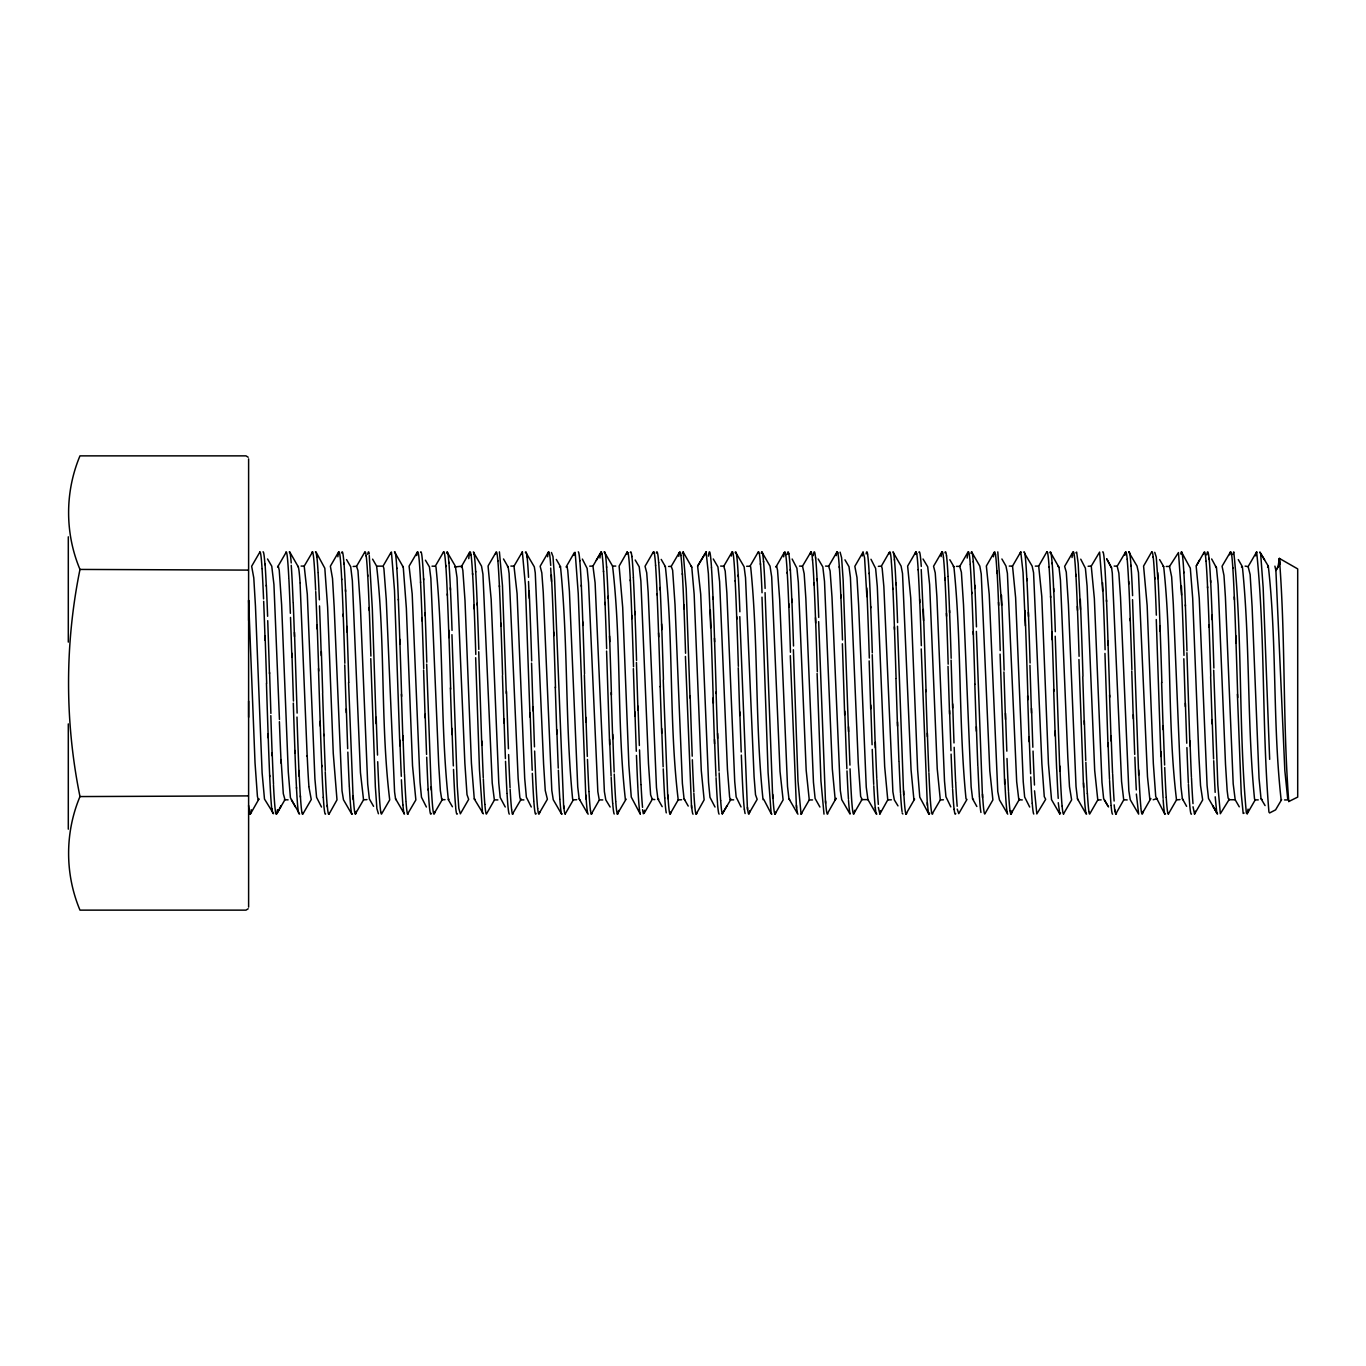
<?xml version="1.0" encoding="UTF-8"?>
<svg xmlns="http://www.w3.org/2000/svg" width="1366" height="1366" viewBox="0 0 1366 1366"><rect width="100%" height="100%" fill="white"/><g stroke="black" fill="none" stroke-linecap="round" stroke-linejoin="round"><path stroke-width="1.5" d="M248.612 620.557L248.612 600.306L255.032 762.894L257.423 796.429L258.225 799.759L259.011 798.888L250.576 813.726M248.612 717.27L248.612 701.151M1278.149 566.258L1279.361 558.387L1297.7 568.905L1297.7 797.095L1288.753 801.535C1282.657 720.65 1285.645 639.237 1279.361 558.387L1279.993 563.595L1275.895 570.476L1284.843 770.629L1287.814 799.93L1284.552 799.93M642.566 809.679L643.335 813.743L644.615 810.26M573.908 555.467L575.171 552.359L578.245 593.612L585.894 798.922M248.168 457.217L245.982 455.868L79.979 455.868C64.817 491.931 64.817 533.355 79.979 569.434C64.748 644.223 64.748 721.777 79.979 796.566C64.817 832.645 64.817 874.069 79.979 910.132L245.982 910.132L248.168 908.783M1232.935 554.511L1233.771 551.864C1242.701 638.468 1238.381 726.319 1246.355 813.111L1247.209 813.76L1248.046 809.116M862.27 555.911L863.039 552.137L864.576 557.772L866.864 596.583M878.355 807.443L879.892 813.999L880.66 810.704M1255.696 555.86L1256.652 551.881C1265.377 638.11 1261.774 725.534 1268.929 812.036L1269.646 812.941L1275.588 809.867L1281.615 799.639M1193.03 806.777L1194.55 814.085L1195.318 811.165M626.482 554.203L627.25 551.864L628.019 553.93M521.59 554.067L522.358 551.864L525.415 585.587L530.025 717.099M1019.992 553.64L1020.761 551.881L1023.049 572.525L1025.354 625.816M280.491 807.016L281.208 805.616L276.803 813.76L284.965 799.656L283.308 793.697L281.089 759.616M870.979 559.257L875.623 568.444L877.296 586.56L884.673 766.616L887.763 799.878L879.892 813.999M1123.689 799.981L1115.698 814.119M329.223 813.795L336.992 799.861L333.253 753.229L327.635 607.341L324.818 568.239L316.127 552.205M494.15 800.459L486.381 814.102A131.273 4.03 89.5 0 1 484.862 804.489M599.042 800.51L591.273 814.119M881.599 565.712L889.078 552.684M986.491 565.78L993.953 552.769M1107.758 805.684L1103.626 798.529L1101.969 782.428L1094.354 598.564L1091.263 566.105L1099.596 552.086L1102.669 590.949M1060.562 813.026L1059.794 813.948L1051.53 799.673L1048.439 763.748L1041.78 596.464L1038.689 566.07L1046.783 551.915M1196.479 565.558L1203.736 552.957M682.385 553.298L683.154 551.949L691.777 567.18L694.15 594.159L701.287 770.595L704.139 799.844L696.165 814.119M1247.209 813.76L1255.217 799.878L1258.257 799.895M1080.745 559.172L1085.407 568.256L1087.08 586.031L1094.695 770.526L1097.786 799.93L1089.658 814.051A131.273 4.183 89.8 0 1 1088.89 811.814M617.295 814.085L626.123 799.11M681.6 799.742L678.219 799.878L670.125 813.914M1199.621 560.009L1196.155 566.087L1199.246 598.24L1207.083 785.552L1208.517 798.461L1217.516 814.068L1212.632 805.581L1216.747 812.599L1215.211 796.822M1180.002 799.588L1176.519 799.895L1168.528 813.743M576.725 799.691L573.327 799.861L565.251 813.863M1256.652 551.881L1248.131 566.583L1245.109 566.122M312.592 551.881L304.208 566.122L301.118 566.07M338.631 551.949L330.367 566.19L332.519 578.518L334.175 607.102L342.029 790.846L343.464 799.759L351.643 813.914M417.467 551.864L409.1 566.139L412.19 593.92L420.045 782.291L421.479 797.249L426.38 807.016M443.506 551.984L435.259 566.224L432.032 566.173M366.959 799.605L363.544 799.827L355.467 813.76M522.358 551.864L513.992 566.156L510.884 566.07M548.398 552.018L540.151 566.241L541.824 572.9L543.258 592.468L551.813 790.487L553.247 799.708L561.392 813.795M407.529 814.119L415.862 799.93L412.532 765.763L406.351 608.109L403.26 567.129L394.518 551.864A131.273 4.098 89.6 0 1 396.84 568.478M627.25 551.864L619.122 566.07L622.691 607.392L628.872 765.097L631.263 797.061L640.261 814.085M653.272 552.052L645.042 566.275L646.716 572.747L648.15 592.178L656.465 787.482L657.9 799.042L662.186 806.657M512.421 814.102L521.231 799.042M710.696 627.745L708.391 573.703L706.102 551.949L697.616 566.122L700.707 594.159L708.561 782.479L709.979 797.334L715.016 807.033M732.125 551.881L723.775 566.19L720.65 566.07M746.673 566.275L749.951 566.292L758.164 552.103M812.531 560.18A131.273 4.183 89.9 0 0 810.977 551.881L802.508 566.139L804.164 573.635L805.838 598.308L813.453 782.24L815.109 798.478L819.907 807.033M837.016 551.881L828.667 566.224L825.542 566.087M863.039 552.137L854.843 566.327L856.977 577.476L858.633 605.326L866.249 787.055L867.922 799.605L876.067 813.624M915.869 551.898L907.639 566.087L910.729 597.984L917.628 769.963L919.762 797.129L928.88 814.136M772.763 794.431A131.273 4.03 89.5 0 0 775.017 814.119L783.111 799.895L780.02 771.449L771.688 576.913L770.031 566.139L762.006 552.24M941.891 551.898L933.559 566.241L935.232 572.866L936.888 596.771L944.504 781.028L945.938 796.737L950.804 806.896M956.456 566.361L959.735 566.361L967.931 552.188M1020.761 551.881L1012.53 566.07L1015.621 597.659L1023.236 781.745L1024.654 797.027L1029.674 807.033M905.914 814.136L914.639 799.059M1127.189 559.155A131.273 4.2 89.9 0 0 1125.635 551.966L1117.183 566.207L1118.856 573.139L1120.513 597.335L1128.845 790.777L1130.263 799.759L1138.646 814.119L1136.358 794.039M1151.658 551.949L1143.581 566.07L1147.15 605.599L1153.331 763.406L1155.721 796.498L1164.686 813.914M1010.823 814.136L1019.531 799.11M1230.527 551.864L1222.075 566.224L1223.97 575.428L1225.404 597.027L1233.191 783.76L1235.188 799.759L1239.269 806.828M1194.55 814.085L1202.678 799.93L1200.526 785.552L1198.87 755.688L1192.689 598.24L1190.315 568.171L1181.539 552.052M259.762 552.274L251.651 566.258L253.786 577.92L255.459 606.111L262.118 772.968L264.492 799.059L273.541 813.709M364.654 552.325L356.543 566.292L353.162 566.463M383.487 565.353L390.676 552.974M303.013 813.777L311.26 799.52L308.938 787.106M469.528 552.393L461.196 566.958L461.913 566.19L462.852 570.459L465.003 600.545L471.424 763.201L474.275 798.939L483.308 813.829M574.42 552.479L566.087 567.01L567.044 566.651L567.744 570.339L569.417 591.358L577.733 786.884L579.167 798.871L587.431 813.197M679.295 552.53L671.218 566.378L668.589 566.463M539.211 813.333L547.39 799.247L545.256 790.487L543.6 764.157L535.267 572.9L534.311 566.839L526.2 553.059M784.186 552.615L775.871 567.129L776.588 566.139L777.527 570.083L779.679 599.554L787.516 786.44L788.95 798.734L797.198 813.043M644.103 813.402L652.282 799.298L654.809 799.588M748.978 813.487L757.174 799.349L755.518 794.756L754.083 776.742L745.529 577.681L744.094 566.736L735.967 552.854M792.126 559.018L796.907 568.188L798.325 582.275L806.179 770.27L809.27 799.93L801.057 814.136L797.983 781.01L793.39 649.738M853.87 813.573L862.066 799.4L860.648 796.429L858.275 763.133L850.42 577.476L848.986 566.685L844.956 559.821M1072.805 552.257L1064.626 566.395L1066.283 572.132L1068.417 604.626L1076.032 786.628L1077.467 798.803L1085.816 813.47M1166.223 566.463L1169.518 566.429L1178.465 552.547L1181.522 595.03M1063.636 813.709L1071.627 799.878L1069.476 786.628L1067.819 757.447L1060.443 580.072L1059.009 567.419L1050.608 552.581M285.801 552.889L277.571 567.061L278.288 566.156L279.245 570.237L281.618 604.762L288.277 771.824L290.412 797.71L299.581 814.051M488.379 565.422L495.568 553.093M434.337 813.231L442.499 799.212L441.799 799.725L440.364 790.675L438.708 764.499L430.853 578.296L429.419 566.89L425.424 560.197M593.271 565.49L600.442 553.196M827.83 812.855L836.146 798.29L835.189 799.725L832.338 769.075L824.501 581.387L822.827 566.89L818.166 558.984M932.722 812.941L940.32 799.93L937.23 768.751L929.631 584.597L927.719 566.839L923.04 559.001M1142.488 813.129L1150.821 798.512L1149.865 799.639L1147.491 776.673L1138.459 572.542L1137.024 566.07L1128.709 551.949M705.334 553.298L697.616 566.122M727.053 805.684L722.187 814.051L731.015 799.161L730.298 799.759L729.598 796.941L727.446 769.382L719.609 581.626L717.935 566.941L713.274 558.967M596.344 560.231L601.211 551.966M1267.58 567.317L1268.297 566.105L1259.793 552.018L1264.574 559.787M1280.13 563.595L1275.895 570.476L1274.905 566.139M1157.378 798.512L1153.194 799.742M1288.753 801.535L1289.538 800.578M454.639 566.958L461.913 566.19M1075.879 552.889L1076.647 552.086L1078.184 563.543L1080.472 609.475M452.419 806.76L448.355 799.725L449.055 799.212M248.168 795.9L79.979 796.566M1211.659 558.967L1216.474 567.846L1218.13 584.785L1225.507 764.328L1227.163 790.572L1228.119 798.154L1229.315 799.247L1220.333 813.743L1217.823 784.938L1213.691 670.194M761.989 597.147L768.102 772.729L771.175 813.675L763.731 799.349M1244.136 813.06L1243.18 813.453L1241.25 793.868L1237.408 694.218M559.531 567.01L560.487 566.651L556.321 559.445M1241.438 567.01L1242.377 566.651L1238.279 559.582M551.454 552.479L552.991 556.628L554.528 577.613L563.714 808.16M878.355 566.344L881.48 566.122L882.18 568.444L883.853 586.56L892.886 791.802L894.32 799.878L897.991 805.889M1088.121 566.258L1091.263 566.105M861.365 799.605L867.922 799.605M940.32 799.93L943.428 799.793M1235.188 799.759L1228.597 799.725M887.763 799.878L891.366 799.81M441.799 799.725L445.043 799.673M1097.786 799.93L1101.15 799.861M589.736 566.156L592.964 566.105L595.098 582.753L604.387 791.665L605.804 799.861L610.124 807.016M1035.308 566.122L1038.689 566.07M1009.269 566.087L1012.53 566.07M604.284 551.864L612.566 566.07L615.759 566.07M79.979 569.434L248.168 570.1M809.27 799.93L812.514 799.93M497.873 799.913L494.355 799.878L492.221 782.974L482.932 574.147L481.515 566.122L473.37 552.001A131.273 4.183 -89.8 0 1 474.139 554.203M799.503 566.105L802.508 566.139M602.748 799.93L599.247 799.861L597.83 791.665L588.541 582.753L587.124 568.376L582.36 559.07M372.594 559.138L376.623 566.139L383.18 566.139L383.897 568.563L386.271 599.623L394.586 792.007L395.542 798.751L404.456 814.085A131.273 4.03 89.5 0 1 402.936 805.069M523.895 799.913L520.514 799.81L519.814 797.146L518.141 778.347L509.108 573.515L508.152 567.061L503.508 558.967M730.298 799.759L733.662 799.861M1114.161 566.07L1117.183 566.207M284.401 799.708L288.089 799.861M1022.28 799.93L1018.814 799.776L1016.68 781.745L1007.408 573.31L1005.974 566.07L1001.893 558.984M1127.172 799.93L1123.706 799.759L1121.571 781.489L1112.3 573.139L1111.582 567.932L1106.784 558.967L1111.582 567.932M1169.518 566.429L1171.652 576.879L1173.309 604.284L1180.924 786.406L1182.358 798.717L1186.61 806.333M1162.961 566.429L1163.661 566.548C1172.045 643.932 1167.264 722.836 1176.519 799.895M1154.748 552.308L1156.268 557.106L1157.805 578.655M657.9 799.042L658.839 799.298M652.282 799.298L650.626 794.892L648.491 763.816L640.876 580.977L639.203 566.788L635.19 560.009M671.218 566.378L672.635 570.22L675.026 604.694L682.385 783.418L684.059 798.803L688.225 806.077M664.661 566.378L665.379 566.617C673.66 643.984 668.981 722.87 678.219 799.878M959.735 566.361L961.391 572.286L963.525 604.967L971.141 786.833L972.575 798.854L976.844 806.486M953.178 566.361L953.878 566.634C961.835 643.727 958.403 721.726 966.018 798.854L966.957 799.434L958.761 813.624L957.225 809.099M474.275 798.939L475.231 799.383M378.433 813.76L376.896 808.638L375.36 786.782L370.767 658.6M749.951 566.292L750.651 566.736C758.523 644.069 754.903 722.341 763.031 799.639M972.575 798.854L973.514 799.434M356.543 566.292L357.96 570.595L360.351 605.753L367.71 784.135L369.383 798.99L373.567 806.316M1248.131 566.583L1250.129 574.54L1252.11 606.641L1259.042 778.193L1261.023 798.7L1265.087 805.581M1261.023 798.7L1262.013 799.452M840.09 552.154L841.61 557.755L843.146 580.038L848.508 731.63M828.667 566.224L830.101 570.937L831.996 597.096L840.329 790.624L841.746 799.725L850.028 814.016M435.259 566.224L435.976 566.89C443.865 644.206 440.108 722.494 448.355 799.725M723.775 566.19L725.209 571.073L726.866 593.015L734.72 781.54L736.154 796.941L741.038 806.947M1058.069 566.395L1059.009 567.419M363.544 799.827L360.453 772.661L352.36 580.789L350.703 566.753L346.554 559.582M513.992 566.156L517.082 593.612L524.698 778.347L526.371 797.146L531.272 806.999M507.435 566.156L508.152 567.061M902.089 812.924L902.858 813.982M297.703 566.087L298.3 566.907L289.899 552.24M402.543 566.139L403.26 567.129M579.167 798.871L579.884 799.861M573.327 799.861L572.61 798.871C565.012 721.726 568.273 643.762 560.487 566.651M1255.217 799.878L1254.517 798.837C1246.97 721.709 1250.214 643.745 1242.377 566.651M691.059 566.122L691.777 567.18M304.208 566.122L307.299 594.227L314.914 778.876L316.588 797.351L321.505 807.033M684.059 798.803L684.776 799.878M1077.467 798.803L1078.184 799.878M395.542 798.751L396.26 799.895M788.95 798.734L789.668 799.895M1182.358 798.717L1183.076 799.895M505.249 806.999L500.195 797.522L498.778 782.974L491.162 599.281L488.072 566.122M1104.343 799.93L1108.526 806.965M1215.518 566.224L1216.474 567.846M949.831 559.736L953.878 566.634M267.531 558.984L271.749 566.173L273.934 584.511L279.449 719.523M1159.614 559.599L1163.661 566.548M1024.585 553.384L1032.133 566.07L1033.567 572.713L1041.882 763.748L1044.273 796.617L1045.69 799.315L1036.828 813.931L1034.54 790.829M1006.964 812.821L999.451 799.913L997.778 791.631L989.223 594.398L986.372 566.105M447.348 552.427L455.356 566.19L457.012 577.511L464.867 763.201L467.001 794.636L468.675 799.383L460.359 813.829L458.822 808.382L457.286 786.253L451.941 634.678M971.772 552.137L979.815 566.105L981.232 573.942L989.804 770.834L992.894 799.913L984.784 814.016A131.273 4.03 89.5 0 1 982.53 794.175M291.368 799.878L295.466 806.965M661.212 559.394L665.379 566.617M1268.297 566.105C1277.073 643.506 1272.531 722.358 1281.137 799.844M824.005 814.136L820.949 781.01L817.107 673.455M612.566 566.07C621.598 643.437 616.732 722.307 625.406 799.776M499.41 551.864L502.466 585.587L506.291 693.45M376.623 566.139C385.519 643.557 380.363 722.699 389.703 799.895L381.507 814.085A131.273 4.183 89.8 0 1 380.738 811.831M997.795 551.881L1001.637 605.206M913.922 799.793L911.071 769.963L902.516 573.481L901.082 566.087L892.903 551.898A131.273 4.2 89.9 0 1 894.457 560.162M683.154 551.949L686.21 588.78L690.035 697.975M1059.794 813.948L1058.257 802.713M272.005 808.826L272.773 813.453M482.54 813.282L479.483 769.775L475.658 657.729M1260.63 553.401L1263.157 587.636L1269.663 759.359M1114.161 804.83L1114.929 811.643M369.264 555.501L372.32 608.877L376.145 723.707M747.458 809.492L739.791 616.647M796.446 807.767L790.316 655.68M691.555 807.972L685.425 656.431M927.343 805.411L921.23 648.935M825.542 803.259L818.661 621.615M300.076 583.231L307.179 756.371M353.179 799.622L348.586 682.419M772.712 798.29L765.062 592.622M667.837 798.615L663.244 680.183M550.686 568.051L551.454 581.489M982.495 797.556L976.366 631.348M921.23 569.571L923.536 620.608M903.626 794.67L897.496 626.243M431.263 790.009L426.67 664.115M1083.528 787.311L1078.935 659.556M528.505 581.489L529.257 598.325M1004.676 783.982L1000.083 654.109M1138.663 775.051L1132.534 599.657M1059.811 771.056L1055.218 636.232M1160.861 756.457L1156.268 619.515M1189.957 745.904L1186.9 652.709M1111.104 741.038L1109.568 695.038M1108.031 746.604L1104.957 653.409M1029.179 741.772L1027.642 695.943M875.299 747.765L872.242 654.707M717.594 738.357L716.074 692.016M714.52 743.787L712.984 698.06M612.702 738.938L611.183 692.682M609.629 744.453L606.572 651.07M481.788 745.102L478.732 651.753M402.936 740.338L401.416 694.201M399.862 745.768L394.501 590.402L391.444 552.052A131.273 4.047 -89.5 0 0 390.676 554.152M317.185 624.962L318.722 670.996M1210.618 676.529L1212.154 723.946M1183.827 658.754L1185.347 706.581M1161.629 682.573L1163.166 729.649M1131.765 671.099L1133.302 718.738M1082.777 677.143L1084.314 724.526M1053.664 689.54L1055.201 736.052M1029.947 665.293L1031.467 713.086M1003.925 671.918L1005.461 719.455M974.812 684.229L976.348 731.186M951.095 660.12L952.631 707.964M948.021 666.335L949.558 714.111M925.824 690.172L927.36 736.667M895.959 678.765L897.496 726.08M869.169 660.922L870.688 708.766M842.378 643.779L844.666 714.862M738.255 667.769L739.774 715.511M660.154 686.432L661.69 733.235M636.436 662.425L637.973 710.269M633.363 668.657L634.9 716.365M584.375 674.804L585.912 722.29M555.279 687.115L556.799 733.832M531.562 663.142L533.082 710.952M502.449 675.504L503.986 722.99M450.387 687.901L451.924 734.567M423.597 670.143L425.133 717.816M344.744 664.9L346.281 712.676M321.369 651.582L322.683 692.46M294.493 632.338L297.122 713.086M291.914 653.255L293.451 701.048M269.58 672.516L270.895 713.411M265.124 636.146L266.66 683.188M248.612 458.891L248.612 907.109M68.3 536.821L68.3 642.105M68.3 723.895L68.3 829.179M1235.769 635.6A131.273 1.059 88.2 0 1 1237.75 697.514M337.863 556.782A131.273 3.927 -89.3 0 1 338.614 552.393A131.273 4.2 90 0 1 340.168 557.26A131.273 3.91 89.3 0 1 341.722 579.696M341.688 552.957A131.273 4.098 -89.6 0 1 342.456 552.086A131.273 4.166 89.7 0 1 344.01 564.073M343.976 563.168A131.273 3.654 89.1 0 1 345.564 591.495M341.671 578.911A131.273 3.074 88.8 0 1 343.276 616.476M345.496 589.77A131.273 2.681 88.6 0 1 347.135 632.151M343.19 614.154A131.273 1.844 88.3 0 1 344.847 663.244M346.981 626.431A131.273 1.383 88.3 0 1 348.808 682.3M347.681 748.67A131.273 1.161 88.2 0 1 346.332 708.869M349.286 786.201A131.273 2.51 88.5 0 1 347.835 752.103M349.354 786.799A131.273 3.552 89 0 0 350.857 808.399A131.273 4.115 89.6 0 0 352.411 813.829M353.213 795.934A131.273 4.047 89.5 0 0 355.467 814.119A131.273 4.183 -89.8 0 0 356.253 811.387M367.727 554.357A131.273 4.183 -89.8 0 1 369.264 553.896M364.654 552.735A131.273 4.2 -90 0 1 366.19 556.099M366.173 555.774A131.273 3.961 89.4 0 1 367.727 576.264M367.693 574.847A131.273 3.227 88.8 0 1 369.298 610.619M369.196 607.563A131.273 2.049 88.4 0 1 370.886 656.073M377.528 755.074A131.273 1.4 88.3 0 1 376.196 717.287M379.167 793.27A131.273 2.8 88.6 0 1 377.699 761.716M380.721 811.677A131.273 3.757 89.2 0 1 379.219 794.261M396.806 567.983A131.273 3.483 89 0 1 398.394 600.033M398.326 599.298A131.273 2.373 88.5 0 1 399.948 644.189M399.794 639.339A131.273 0.956 88.2 0 1 401.638 696.353M404.404 773.036A131.273 2.032 88.4 0 1 402.97 735.676M401.314 776.332A131.273 2.117 88.4 0 1 399.897 740.116M405.958 800.954A131.273 3.159 88.8 0 1 404.49 773.737M402.902 804.796A131.273 3.347 88.9 0 1 401.399 779.815M407.529 813.795A131.273 3.944 89.4 0 1 406.009 801.791M408.297 813.436A131.273 4.2 -90 0 1 407.529 813.709M416.732 555.552A131.273 4.2 89.9 0 1 419.021 558.421A131.273 3.859 89.3 0 1 420.574 582.428M420.557 552.274A131.273 4.2 90 0 1 422.094 557.396A131.273 3.91 89.3 0 1 423.648 579.867M423.597 578.535A131.273 3.091 88.8 0 1 425.202 615.861M420.523 581.967A131.273 2.971 88.7 0 1 422.128 620.984M425.116 612.805A131.273 1.878 88.4 0 1 426.79 662.203M422.026 617.569A131.273 1.725 88.3 0 1 423.733 668.606M426.568 754.425A131.273 1.332 88.3 0 1 425.168 714.264M428.156 790.111A131.273 2.681 88.6 0 1 426.687 757.174M433.551 813.231A131.273 3.876 89.3 0 1 431.297 786.645M428.207 789.189A131.273 3.603 89.1 0 0 429.709 809.475A131.273 4.132 89.7 0 0 431.263 813.385M434.849 811.575A131.273 4.2 90 0 1 433.568 813.333M446.58 553.162A131.273 4.098 -89.6 0 1 447.348 552.001A131.273 4.166 89.8 0 1 448.902 562.929M443.506 552.359A131.273 4.132 -89.7 0 1 444.274 552.513M444.257 552.581A131.273 4.115 89.6 0 1 445.811 566.531M448.868 562.177A131.273 3.705 89.1 0 1 450.456 590.078M445.794 565.285A131.273 3.586 89 0 1 447.382 595.371M450.37 587.721A131.273 2.749 88.6 0 1 452.044 630.375M447.297 593.937A131.273 2.527 88.5 0 1 448.936 637.615M448.765 630.17A131.273 1.246 88.2 0 1 450.678 689.096M453.341 765.916A131.273 1.759 88.3 0 1 451.975 728.385M455.732 807.528A131.273 3.466 89 0 1 453.512 769.434M457.286 813.795A131.273 4.115 89.6 0 1 455.749 808.433M468.76 558.66A131.273 3.859 -89.3 0 1 469.528 553.128A131.273 4.2 -89.9 0 1 471.065 555.313M474.139 554.135A131.273 4.047 89.5 0 1 475.692 572.013M471.048 555.023A131.273 3.996 89.4 0 1 472.619 574.676M475.658 571.415A131.273 3.347 88.9 0 1 477.246 605.138M472.568 573.293A131.273 3.278 88.9 0 1 474.19 608.86M477.178 603.157A131.273 2.22 88.4 0 1 478.817 649.396M474.07 605.155A131.273 2.134 88.4 0 1 475.795 654.434M483.274 777.698A131.273 2.169 88.4 0 1 481.822 741.021M484.845 804.318A131.273 3.313 88.9 0 1 483.342 779.013M495.551 554.101A131.273 4.047 -89.5 0 1 496.319 551.864A131.273 4.183 89.8 0 1 497.873 560.965M497.856 560.709A131.273 3.757 89.2 0 1 499.427 586.851M499.375 585.69A131.273 2.834 88.6 0 1 500.98 626.123M500.878 623.169A131.273 1.537 88.3 0 1 502.586 674.667M508.425 748.739A131.273 1.195 88.2 0 1 506.513 691.538M505.42 758.591A131.273 1.486 88.3 0 1 504.02 718.994M510.064 787.721A131.273 2.578 88.6 0 1 508.613 754.561M507.008 793.048A131.273 2.8 88.6 0 1 505.522 761.34M511.635 809.56A131.273 3.603 89.1 0 1 510.133 789.275M507.059 793.595A131.273 3.739 89.2 0 0 508.562 811.421A131.273 4.183 89.8 0 0 509.347 814.102M513.189 813.316A131.273 4.149 89.7 0 1 511.652 809.816M525.432 552.462A131.273 4.2 -90 0 1 526.986 556.833M526.952 555.996A131.273 3.944 89.4 0 1 528.54 577.323M529.171 590.88A131.273 1.947 88.4 0 1 531.681 660.905M534.482 746.843A131.273 1.093 88.2 0 1 533.133 707.144M532.211 770.304A131.273 1.912 88.4 0 1 530.145 713.12M536.104 785.552A131.273 2.493 88.5 0 1 534.635 751.061M533.816 800.783A131.273 3.142 88.8 0 1 532.33 773.361M537.658 808.33A131.273 3.535 89 0 1 536.155 786.56M533.85 801.518A131.273 3.944 89.4 0 0 535.37 813.743A131.273 4.2 -90 0 0 536.138 813.351M537.675 808.45A131.273 4.115 89.6 0 0 539.211 813.795A131.273 4.149 -89.7 0 0 539.724 811.745M547.629 556.782A131.273 4.132 -89.7 0 1 549.149 552.445A131.273 4.132 89.7 0 1 550.703 565.439M551.369 574.881A131.273 2.664 88.6 0 1 553.862 635.617M553.674 632.031A131.273 1.212 88.2 0 1 555.484 687.849M558.267 768.119A131.273 1.827 88.3 0 1 556.833 729.666M559.838 798.973A131.273 3.056 88.7 0 1 558.352 770.202M559.872 799.417A131.273 3.893 89.3 0 0 561.392 813.299A131.273 4.2 90 0 0 562.16 813.812M565.251 814.136A131.273 4.183 89.8 0 1 563.731 805.701M578.262 551.864A131.273 4.183 89.8 0 1 579.799 560.88M579.782 560.504A131.273 3.774 89.2 0 1 581.353 586.441M581.301 585.143A131.273 2.852 88.7 0 1 582.906 625.406M582.804 621.974A131.273 1.571 88.3 0 1 584.528 673.797M587.329 756.423A131.273 1.434 88.3 0 1 585.963 717.44M588.934 791.426A131.273 2.732 88.6 0 1 587.465 759.445M590.488 810.738A131.273 3.688 89.1 0 1 588.985 792.007M588.2 814.136A131.273 4.047 89.5 0 1 585.929 795.166M592.059 812.855A131.273 4.166 89.7 0 1 590.522 810.687M599.93 557.994A131.273 3.774 -89.2 0 1 600.442 554.067M600.442 553.964A131.273 4.183 -89.8 0 1 601.979 554.22M604.301 552.188A131.273 4.115 89.6 0 1 606.624 567.334M601.979 554.033A131.273 4.047 89.5 0 1 603.533 571.722M606.572 566.788A131.273 3.517 89 0 1 608.177 598.291M603.499 571.056A131.273 3.364 88.9 0 1 605.087 604.557M608.092 596.344A131.273 2.459 88.5 0 1 609.748 641.678M605.018 602.457A131.273 2.237 88.4 0 1 606.658 648.611M609.56 636.078A131.273 1.059 88.2 0 1 611.456 694.935M614.171 772.029A131.273 1.964 88.4 0 1 612.736 734.413M611.097 775.922A131.273 2.117 88.4 0 1 609.663 739.347M615.742 801.381A131.273 3.176 88.8 0 1 614.256 774.095M612.668 803.208A131.273 3.261 88.8 0 1 611.183 777.322M615.776 801.842A131.273 3.961 89.4 0 0 617.295 813.812A131.273 4.2 -90 0 0 618.593 810.448M614.222 814.016A131.273 3.996 89.4 0 1 612.702 803.345M630.324 552.564A131.273 4.2 -90 0 1 631.86 556.543M628.001 552.667A131.273 3.893 89.3 0 1 630.358 580.926M631.843 556.235A131.273 3.944 89.4 0 1 633.414 577.63M633.363 577.733A131.273 3.142 88.8 0 1 634.968 614.58M630.289 579.799A131.273 3.039 88.7 0 1 631.912 618.661M634.883 611.49A131.273 1.912 88.4 0 1 636.556 660.41M631.792 615.434A131.273 1.793 88.3 0 1 633.517 666.762M639.356 745.495A131.273 1.076 88.2 0 1 638.024 706.205M636.3 751.266A131.273 1.246 88.2 0 1 634.951 711.942M640.978 784.511A131.273 2.442 88.5 0 1 639.527 749.883M637.922 788.694A131.273 2.612 88.6 0 1 636.454 755.398M642.549 807.374A131.273 3.483 89 0 1 641.047 784.852M639.476 809.816A131.273 3.62 89.1 0 1 637.973 789.753M640.261 813.812A131.273 4.149 89.7 0 1 639.493 809.953M656.346 553.076A131.273 4.098 -89.6 0 1 657.114 552.018A131.273 4.166 89.8 0 1 658.668 562.621M653.272 552.786A131.273 4.098 -89.6 0 1 654.041 552.188M654.041 552.325A131.273 4.149 89.7 0 1 655.595 565.37M658.634 562.382A131.273 3.705 89.1 0 1 660.222 590.061M655.56 565.165A131.273 3.603 89 0 1 657.131 594.876M660.154 587.551A131.273 2.749 88.6 0 1 661.793 629.555M657.08 593.988A131.273 2.544 88.5 0 1 658.685 636.898M661.639 624.006A131.273 1.451 88.3 0 1 663.449 679.636M658.583 632.936A131.273 1.195 88.2 0 1 660.324 686.927M663.142 766.838A131.273 1.776 88.3 0 1 661.725 728.522M664.73 798A131.273 3.022 88.7 0 1 663.244 768.887M667.872 794.892A131.273 4.03 89.5 0 0 670.125 814.136A131.273 4.183 -89.8 0 0 670.894 812.002M666.284 812.872A131.273 3.842 89.3 0 1 664.764 797.966M678.782 556.338A131.273 3.842 -89.3 0 1 679.295 553.128M679.295 553.059A131.273 4.2 -89.9 0 1 680.849 555.467M680.831 555.057A131.273 3.996 89.4 0 1 682.385 574.557M682.351 573.6A131.273 3.261 88.8 0 1 683.956 608.758M683.854 604.609A131.273 2.151 88.4 0 1 685.561 653.255M692.221 756.183A131.273 1.4 88.3 0 1 690.172 696.148M693.826 791.87A131.273 2.749 88.6 0 1 692.34 759.769M693.86 793.305A131.273 3.722 89.1 0 0 695.379 811.336A131.273 4.183 89.8 0 0 696.933 812.446M693.091 814.136A131.273 4.183 89.8 0 1 691.572 805.462M708.425 556.15A131.273 4.149 -89.7 0 1 709.961 552.701A131.273 4.115 89.6 0 1 711.498 567.59M705.334 554.75A131.273 4.013 -89.5 0 1 706.102 551.898M711.464 567.556A131.273 3.5 89 0 1 713.052 599.008M712.984 597.266A131.273 2.425 88.5 0 1 714.623 641.798M710.337 610.158A131.273 0.939 88.2 0 1 713.376 703.217M714.469 638.229A131.273 1.024 88.2 0 1 716.245 693.45M719.062 771.005A131.273 1.964 88.4 0 1 717.628 733.457M715.989 776.281A131.273 2.134 88.4 0 1 714.538 739.433M720.633 800.578A131.273 3.125 88.8 0 1 719.148 772.917M717.56 803.567A131.273 3.278 88.8 0 1 716.057 777.732M722.187 813.538A131.273 3.927 89.4 0 1 720.667 800.544M719.114 814.102A131.273 4.03 89.5 0 1 717.577 804.301M731.373 556.03A131.273 4.2 90 0 1 733.679 557.806A131.273 3.893 89.3 0 1 735.215 581.131M735.198 552.684A131.273 4.2 -90 0 1 736.752 556.269M736.718 555.825A131.273 3.961 89.4 0 1 738.306 576.776M738.238 574.984A131.273 3.21 88.8 0 1 739.877 611.797M735.164 580.789A131.273 3.005 88.7 0 1 736.769 619.122M736.684 616.698A131.273 1.776 88.3 0 1 738.357 666.335M741.209 751.983A131.273 1.246 88.2 0 1 739.826 711.874M741.328 755.091A131.273 2.612 88.6 0 0 742.797 788.592A131.273 3.603 89.1 0 0 744.368 809.321M749.763 810.738A131.273 4.2 89.9 0 1 747.475 807.289M745.136 813.538A131.273 4.132 89.7 0 1 744.385 809.15M761.238 553.418A131.273 4.081 -89.6 0 1 762.006 551.932A131.273 4.166 89.8 0 1 763.56 562.024M758.147 552.649A131.273 4.115 -89.6 0 1 758.933 552.257A131.273 4.149 89.7 0 1 760.469 564.568M763.526 561.289A131.273 3.739 89.2 0 1 765.114 588.439M760.435 563.595A131.273 3.637 89.1 0 1 762.04 592.759M771.927 814.016A131.273 4.166 -89.8 0 1 771.175 812.821M775.786 812.053A131.273 4.183 -89.8 0 1 775.017 814.136M783.674 556.833A131.273 3.825 -89.2 0 1 784.186 553.401A131.273 4.2 -89.9 0 1 785.723 554.869M787.277 554.357A131.273 4.183 -89.8 0 1 788.814 553.845M788.797 553.657A131.273 4.064 89.5 0 1 790.351 570.612M785.706 554.596A131.273 4.013 89.5 0 1 787.277 573.498M790.316 569.383A131.273 3.415 88.9 0 1 791.921 602.44M787.226 572.337A131.273 3.313 88.9 0 1 788.848 607.307M791.819 599.008A131.273 2.339 88.5 0 1 793.526 645.998M788.745 603.652A131.273 2.186 88.4 0 1 790.453 652.282M797.966 814.136A131.273 4.183 89.8 0 1 796.463 805.24M801.808 813.111A131.273 4.098 -89.6 0 1 801.057 813.914M813.299 555.689A131.273 3.978 -89.4 0 1 814.068 552.086A131.273 4.2 89.9 0 1 815.604 558.148M810.226 554.306A131.273 4.03 -89.5 0 1 810.994 551.864M815.587 557.687A131.273 3.876 89.3 0 1 817.158 580.857M812.514 559.633A131.273 3.808 89.2 0 1 814.085 584.955M817.107 579.013A131.273 3.056 88.7 0 1 818.729 617.449M814.034 582.855A131.273 2.92 88.7 0 1 815.656 623.067M815.519 617.705A131.273 1.673 88.3 0 1 817.312 671.731M827.83 813.538A131.273 4.132 89.7 0 1 825.559 800.886M836.248 555.655A131.273 4.166 -89.7 0 1 837.785 552.94M837.785 552.82A131.273 4.115 89.6 0 1 839.339 567.624M839.305 566.6A131.273 3.535 89 0 1 840.893 597.727M840.807 594.756A131.273 2.493 88.5 0 1 842.481 639.937M846.869 768.699A131.273 1.861 88.4 0 1 844.803 711.123M849.942 765.097A131.273 1.725 88.3 0 1 848.542 726.729M850.045 768.836A131.273 3.022 88.7 0 0 851.547 798.188A131.273 3.859 89.3 0 0 853.084 812.941A131.273 4.2 89.9 0 0 854.638 810.311M848.457 799.127A131.273 3.074 88.7 0 1 846.988 770.919M850.028 813.521A131.273 3.91 89.3 0 1 848.508 800.391M866.112 553.93A131.273 4.183 -89.8 0 1 867.649 554.306M867.632 554.733A131.273 4.03 89.5 0 1 869.203 573.703M869.169 573.225A131.273 3.278 88.9 0 1 870.74 607.836M866.761 587.995A131.273 2.049 88.4 0 1 869.322 658.053M870.688 606.453A131.273 2.117 88.4 0 1 872.311 652.88M872.089 744.743A131.273 1.024 88.2 0 1 870.757 705.078M876.767 778.261A131.273 2.237 88.4 0 1 875.333 742.353M873.711 784.374A131.273 2.425 88.5 0 1 872.242 749.405M878.338 804.386A131.273 3.33 88.9 0 1 876.852 779.388M875.282 807.989A131.273 3.517 89 0 1 873.762 785.757M876.818 813.914A131.273 4.098 89.6 0 1 875.299 807.869M889.078 553.981A131.273 4.047 -89.5 0 1 889.847 551.864A131.273 4.183 89.8 0 1 891.4 561.665M894.44 559.582A131.273 3.808 89.2 0 1 896.011 584.699M891.366 562.109A131.273 3.705 89.1 0 1 892.937 589.378M895.942 582.804A131.273 2.937 88.7 0 1 897.582 622.606M892.886 588.268A131.273 2.749 88.6 0 1 894.491 629.419M894.388 626.874A131.273 1.4 88.3 0 1 896.079 678.339M898.948 761.289A131.273 1.588 88.3 0 1 897.53 721.982M900.501 793.219A131.273 2.817 88.6 0 1 899.05 762.108M903.66 790.88A131.273 3.961 89.4 0 0 905.914 813.88A131.273 4.2 -89.9 0 0 906.7 813.077M902.072 811.575A131.273 3.739 89.2 0 1 900.57 794.09M915.1 554.357A131.273 4.183 -89.8 0 1 916.637 553.845M918.942 552.359A131.273 4.132 -89.7 0 1 919.711 552.53A131.273 4.132 89.7 0 1 921.265 566.446M916.637 553.418A131.273 4.081 89.6 0 1 918.191 569.895M918.157 569.639A131.273 3.415 88.9 0 1 919.745 602.474M919.66 599.367A131.273 2.339 88.5 0 1 921.333 645.674M923.331 609.475A131.273 1.127 88.2 0 1 926.063 691.572M928.829 771.551A131.273 1.929 88.4 0 1 927.377 733.2M930.4 800.681A131.273 3.142 88.8 0 1 928.897 772.815M930.434 801.125A131.273 3.944 89.4 0 0 931.953 813.675A131.273 4.2 -90 0 0 932.722 813.59M929.665 813.06A131.273 4.149 89.7 0 1 927.377 802.679M941.123 556.577A131.273 3.927 -89.4 0 1 941.891 552.325A131.273 4.2 90 0 1 943.445 557.26M944.965 552.803A131.273 4.2 -89.9 0 1 946.518 555.996M946.501 555.723A131.273 3.961 89.4 0 1 948.055 576.367M943.411 557.157A131.273 3.893 89.3 0 1 944.999 579.85M948.021 576.537A131.273 3.176 88.8 0 1 949.609 612.702M944.93 577.972A131.273 3.108 88.8 0 1 946.57 616.203M949.524 610.363A131.273 1.964 88.4 0 1 951.18 658.275M946.45 613.3A131.273 1.861 88.4 0 1 948.175 664.166M953.997 742.933A131.273 1.007 88.2 0 1 952.683 703.917M950.975 750.702A131.273 1.212 88.2 0 1 949.592 710.542M955.637 782.291A131.273 2.356 88.5 0 1 954.185 747.287M952.58 787.926A131.273 2.578 88.5 0 1 951.095 754.117M957.19 806.264A131.273 3.432 88.9 0 1 955.705 782.786M954.134 809.543A131.273 3.62 89.1 0 1 952.614 789.07M955.688 813.504A131.273 4.132 89.7 0 1 954.151 809.355M967.162 558.079A131.273 4.098 -89.6 0 1 968.699 552.086A131.273 4.166 89.7 0 1 970.253 564.124M971.004 553.452A131.273 4.081 -89.6 0 1 971.772 551.915A131.273 4.183 89.8 0 1 973.309 562.194M973.292 561.546A131.273 3.722 89.1 0 1 974.863 588.49M970.219 564.448A131.273 3.62 89.1 0 1 971.789 593.51M974.812 585.211A131.273 2.817 88.6 0 1 976.468 626.857M971.738 592.076A131.273 2.612 88.6 0 1 973.343 634.575M973.241 631.519A131.273 1.229 88.2 0 1 974.948 684.366M977.8 765.387A131.273 1.742 88.3 0 1 976.383 726.729M979.371 796.207A131.273 2.937 88.7 0 1 977.902 766.394M980.942 812.463A131.273 3.808 89.2 0 1 979.422 796.6M993.441 556.799A131.273 3.825 -89.2 0 1 993.953 553.367A131.273 4.2 -89.9 0 1 995.49 554.869M995.49 554.63A131.273 4.013 89.5 0 1 997.043 573.43M997.009 570.971A131.273 3.364 88.9 0 1 998.631 605.36M1001.483 595.252A131.273 1.725 88.3 0 1 1004.112 670.177M998.512 602.269A131.273 2.237 88.4 0 1 1000.219 650.558M1006.827 751.163A131.273 1.264 88.3 0 1 1005.513 713.325M1008.484 791.102A131.273 2.698 88.6 0 1 1006.998 758.506M1006.964 811.267A131.273 3.705 89.1 0 1 1004.727 779.235M1010.037 810.738A131.273 3.688 89.1 0 1 1008.518 791.836M1011.591 812.736A131.273 4.166 89.8 0 1 1010.055 810.909M1007.732 814.119A131.273 4.183 89.8 0 1 1006.981 811.66M1011.967 810.687A131.273 4.098 -89.6 0 1 1011.574 812.907M1023.817 552.223A131.273 4.2 90 0 1 1025.371 557.652A131.273 3.893 89.3 0 1 1026.908 580.601M1026.873 578.757A131.273 3.056 88.7 0 1 1028.478 616.459M1028.376 612.361A131.273 1.912 88.4 0 1 1030.084 662.988M1025.046 610.602A131.273 0.973 88.2 0 1 1027.983 699.648M1032.85 747.253A131.273 1.144 88.2 0 1 1031.535 708.391M1030.63 773.702A131.273 2.015 88.4 0 1 1029.196 736.684M1034.472 785.023A131.273 2.476 88.5 0 1 1033.037 751.061M1032.218 803.174A131.273 3.261 88.8 0 1 1030.715 776.93M1033.772 814.016A131.273 3.996 89.4 0 1 1032.235 803.362M1049.856 552.752A131.273 4.115 -89.6 0 1 1050.625 552.171A131.273 4.149 89.7 0 1 1052.179 563.885M1046.783 552.24A131.273 4.149 -89.7 0 1 1047.551 552.667M1047.551 552.735A131.273 4.115 89.6 0 1 1049.105 567.197M1052.144 563.048A131.273 3.671 89.1 0 1 1053.732 591.563M1049.071 566.753A131.273 3.535 89 0 1 1050.642 597.505M1053.647 588.422A131.273 2.715 88.6 0 1 1055.32 631.69M1050.591 596.122A131.273 2.459 88.5 0 1 1052.213 639.851M1052.042 632.031A131.273 1.161 88.2 0 1 1053.954 691.145M1056.652 768.973A131.273 1.878 88.4 0 1 1055.235 731.083M1062.082 805.974A131.273 3.415 88.9 0 1 1059.879 766.07M1058.223 798.393A131.273 3.039 88.7 0 1 1056.755 769.792M1063.636 814.119A131.273 4.064 89.5 0 1 1062.116 806.264M1072.037 557.55A131.273 3.893 -89.3 0 1 1072.805 552.667M1072.805 552.82A131.273 4.2 -89.9 0 1 1074.359 555.962M1074.342 555.723A131.273 3.961 89.4 0 1 1075.913 576.315M1075.862 574.232A131.273 3.244 88.8 0 1 1077.484 610.397M1080.318 599.418A131.273 1.554 88.3 0 1 1082.965 676.187M1077.364 606.333A131.273 2.083 88.4 0 1 1079.089 656.312M1085.748 760.418A131.273 1.537 88.3 0 1 1084.348 720.753M1087.336 793.578A131.273 2.834 88.6 0 1 1085.85 762.262M1085.816 812.343A131.273 3.791 89.2 0 1 1083.58 782.906M1088.89 811.319A131.273 3.722 89.1 0 1 1087.387 793.475M1086.585 814.034A131.273 4.2 89.9 0 1 1085.816 812.77M1102.686 551.966A131.273 4.166 -89.8 0 1 1103.455 553.315A131.273 4.081 89.6 0 1 1105.009 569.28A131.273 3.449 88.9 0 1 1106.545 601.603M1102.567 582.719A131.273 2.288 88.5 0 1 1105.111 649.772M1106.494 599.998A131.273 2.322 88.5 0 1 1108.116 645.059M1107.98 641.149A131.273 0.905 88.2 0 1 1109.773 697.087M1112.556 773.019A131.273 1.998 88.4 0 1 1111.139 735.881M1109.516 779.32A131.273 2.237 88.4 0 1 1108.048 742.865M1114.127 801.039A131.273 3.176 88.8 0 1 1112.658 773.924M1111.07 805.172A131.273 3.364 88.9 0 1 1109.568 780.481M1112.624 814.136A131.273 4.047 89.5 0 1 1111.087 805.599M1116.466 813.333A131.273 4.2 -90 0 1 1114.946 809.936M1124.867 555.364A131.273 3.978 -89.4 0 1 1125.635 552.001M1128.709 552.24A131.273 4.149 -89.7 0 1 1129.477 552.667M1129.477 552.479A131.273 4.132 89.6 0 1 1131.031 566.19M1127.172 559.326A131.273 3.825 89.2 0 1 1128.743 584.067M1130.997 565.336A131.273 3.569 89 0 1 1132.602 595.661M1128.675 581.455A131.273 2.971 88.7 0 1 1130.314 620.932M1130.194 618.491A131.273 1.708 88.3 0 1 1131.902 669.664M1134.719 754.425A131.273 1.349 88.3 0 1 1133.336 714.708M1136.307 789.924A131.273 2.681 88.6 0 1 1134.856 757.14M1140.934 807.75A131.273 3.5 89 0 1 1138.732 769.997M1140.969 808.706A131.273 4.115 89.6 0 0 1142.488 813.726A131.273 4.132 -89.7 0 0 1143 811.353M1151.675 552.257A131.273 4.2 90 0 1 1153.211 557.465M1153.194 556.867A131.273 3.927 89.3 0 1 1154.765 579.099M1157.736 572.678A131.273 2.732 88.6 0 1 1160.195 631.382M1154.714 577.357A131.273 3.125 88.8 0 1 1156.336 615.144M1160.024 626.157A131.273 1.4 88.3 0 1 1161.868 682.488M1164.617 765.028A131.273 1.708 88.3 0 1 1163.2 725.858M1163.115 798.376A131.273 3.039 88.7 0 1 1160.929 751.573M1166.205 797.334A131.273 2.988 88.7 0 1 1164.703 767.487M1166.24 797.522A131.273 3.842 89.3 0 0 1167.742 812.787A131.273 4.2 89.9 0 0 1168.528 814.034M1163.149 799.656A131.273 3.893 89.3 0 0 1164.669 813.351A131.273 4.2 90 0 0 1165.454 813.675M1180.77 553.998A131.273 4.183 -89.8 0 1 1182.307 554.22M1182.29 554.408A131.273 4.03 89.5 0 1 1183.861 572.764M1183.827 571.995A131.273 3.33 88.9 0 1 1185.415 606.009M1181.402 585.963A131.273 2.1 88.4 0 1 1183.98 655.407M1185.347 604.865A131.273 2.169 88.4 0 1 1186.969 650.848M1186.747 743.206A131.273 0.973 88.2 0 1 1185.398 703.268M1191.425 777.271A131.273 2.186 88.4 0 1 1189.991 740.935M1188.369 783.025A131.273 2.373 88.5 0 1 1186.9 747.595M1192.996 803.635A131.273 3.295 88.9 0 1 1191.511 778.091M1188.42 784.34A131.273 3.483 89 0 0 1189.94 807.272A131.273 4.081 89.6 0 0 1191.476 814.016M1206.793 554.92A131.273 4.013 -89.4 0 1 1207.561 551.932A131.273 4.2 89.9 0 1 1209.115 559.411M1203.719 554.084A131.273 4.047 -89.5 0 1 1204.488 551.864A131.273 4.183 89.8 0 1 1206.041 561.204M1209.081 558.335A131.273 3.842 89.3 0 1 1210.669 582.377M1206.024 561.289A131.273 3.739 89.2 0 1 1207.595 587.858M1210.6 580.43A131.273 3.022 88.7 0 1 1212.24 619.805M1207.544 586.731A131.273 2.817 88.6 0 1 1209.149 627.335M1212.103 615.093A131.273 1.776 88.3 0 1 1213.879 668.059M1209.047 624.723A131.273 1.468 88.3 0 1 1210.737 675.863M1213.589 758.915A131.273 1.503 88.3 0 1 1212.188 719.609M1215.159 792.348A131.273 2.8 88.6 0 1 1213.708 760.76M329.223 813.487A131.273 4.132 -89.7 0 1 328.574 813.914M325.603 813.931A131.273 4.149 -89.7 0 1 324.835 812.958A131.273 4.098 89.6 0 1 323.281 797.181M328.574 813.999A131.273 4.166 89.8 0 1 327.259 805.496M327.294 806.828A131.273 3.535 89 0 1 325.245 771.79M323.332 797.505A131.273 3.466 89 0 1 321.727 765.199M325.313 770.424A131.273 2.561 88.5 0 1 323.947 734.396M321.813 766.685A131.273 2.356 88.5 0 1 320.156 721.333M324.015 735.591A131.273 1.349 88.3 0 1 322.615 693.091M320.327 726.234A131.273 0.939 88.2 0 1 318.483 668.537M319.507 605.906A131.273 1.673 88.3 0 1 321.249 655.612M315.717 591.58A131.273 2.049 88.4 0 1 317.168 629.009M318.107 573.071A131.273 2.886 88.7 0 1 319.388 599.845M315.648 590.078A131.273 3.227 88.8 0 0 314.146 563.475A131.273 3.978 89.4 0 0 312.592 552.086A131.273 4.2 -89.9 0 0 311.824 552.923M316.775 556.116A131.273 3.705 89.1 0 1 318.09 572.422M315.461 551.949A131.273 4.115 89.6 0 1 316.775 556.969M303.013 813.214A131.273 4.2 -89.9 0 1 301.698 811.575M298.812 813.692A131.273 3.927 89.4 0 1 296.473 787.431M301.698 811.08A131.273 4.013 89.5 0 1 300.383 795.849M300.4 797.095A131.273 3.449 89 0 1 299.052 770.526M296.524 788.284A131.273 3.125 88.8 0 1 294.902 750.532M299.171 776.349A131.273 2.169 88.4 0 1 296.985 717.048M295.022 753.195A131.273 1.878 88.4 0 1 293.314 703.131M290.514 617.398A131.273 1.144 88.2 0 1 291.863 657.148M293.246 603.209A131.273 1.793 88.3 0 1 294.458 636.556M288.892 579.201A131.273 2.527 88.5 0 1 290.36 613.317M291.248 565.353A131.273 3.227 88.8 0 1 293.127 602.457M288.841 578.262A131.273 3.569 89 0 0 287.338 557.089A131.273 4.132 89.7 0 0 285.784 552.359M291.214 562.946A131.273 3.961 89.4 0 0 289.916 552.53A131.273 4.2 90 0 0 289.25 552.052M277.452 809.662A131.273 3.961 -89.4 0 1 276.803 813.419M276.803 812.941A131.273 4.183 -89.9 0 1 275.471 811.967M275.488 811.609A131.273 3.825 89.2 0 1 273.49 785.16M272.022 811.045A131.273 3.688 89.1 0 1 269.665 775.273M273.524 784.34A131.273 3.022 88.7 0 1 272.193 752.871M269.734 776.656A131.273 2.698 88.6 0 1 268.095 733.935M272.227 755.876A131.273 1.998 88.4 0 1 270.827 715.647M268.248 737.896A131.273 1.349 88.3 0 1 266.455 683.222M267.719 620.676A131.273 1.144 88.2 0 1 269.478 673.677M263.672 601.313A131.273 1.69 88.3 0 1 265.089 640.278M266.336 585.263A131.273 2.408 88.5 0 1 267.616 616.271M262.084 569.041A131.273 2.971 88.7 0 1 263.57 598.923M265.021 563.902A131.273 3.33 88.9 0 1 266.302 586.151M262.05 568.563A131.273 3.842 89.3 0 0 260.53 553.247A131.273 4.2 89.9 0 0 259.762 551.949M263.023 551.898A131.273 4.098 89.6 0 1 264.97 564.773M251.224 809.731A131.273 4.132 -89.7 0 1 249.927 813.948M249.927 813.999A131.273 4.166 89.8 0 1 248.595 805.513M1229.759 554.818A131.273 4.183 -89.8 0 1 1231.295 553.469M1231.278 552.957A131.273 4.098 89.6 0 1 1232.849 568.29M1232.798 567.624A131.273 3.5 89 0 1 1234.403 599.64M1234.318 596.925A131.273 2.425 88.5 0 1 1235.991 642.891M308.921 786.543A116.895 3.313 88.7 0 1 307.196 755.722M298.283 566.77A117.271 4.03 89.4 0 1 300.076 582.684M281.14 763.287A117.339 1.964 88.2 0 1 279.398 721.692"/></g></svg>
